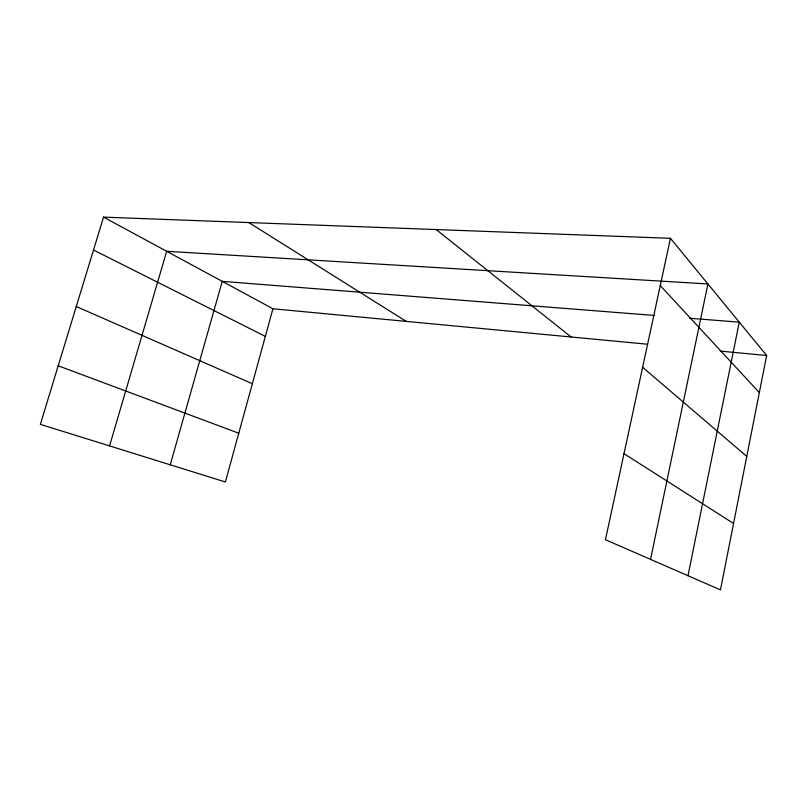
<?xml version="1.0" encoding="UTF-8"?>
<svg xmlns="http://www.w3.org/2000/svg" width="807" height="807" viewBox="0 0 807 807"><rect width="100%" height="100%" fill="white"/><g stroke="black" fill="none" stroke-linecap="round" stroke-linejoin="round"><path stroke-width="1.21" d="M670.446 238.307L766.65 355.504L720.469 589.867L605.452 539.722L670.446 238.307L103.528 217.133L40.35 424.351L225.385 481.981L272.927 308.768L103.528 217.133M687.998 575.714L739.283 322.164L689.521 318.23M650.553 559.382L707.921 283.963L166.686 251.29L109.57 445.908M170.247 464.802L222.248 281.35L654.679 315.487M272.927 308.768L647.517 344.226M720.248 351.106L766.65 355.504M58.205 365.783L238.771 433.218M76.272 306.519L252.359 383.728M93.501 250.019L265.352 336.388M248.798 222.561L406.244 321.388M624.003 453.675L733.553 523.471M436.204 229.561L571.094 336.993M642.634 367.296L746.768 456.409M660.247 285.587L759.337 392.595"/></g></svg>
